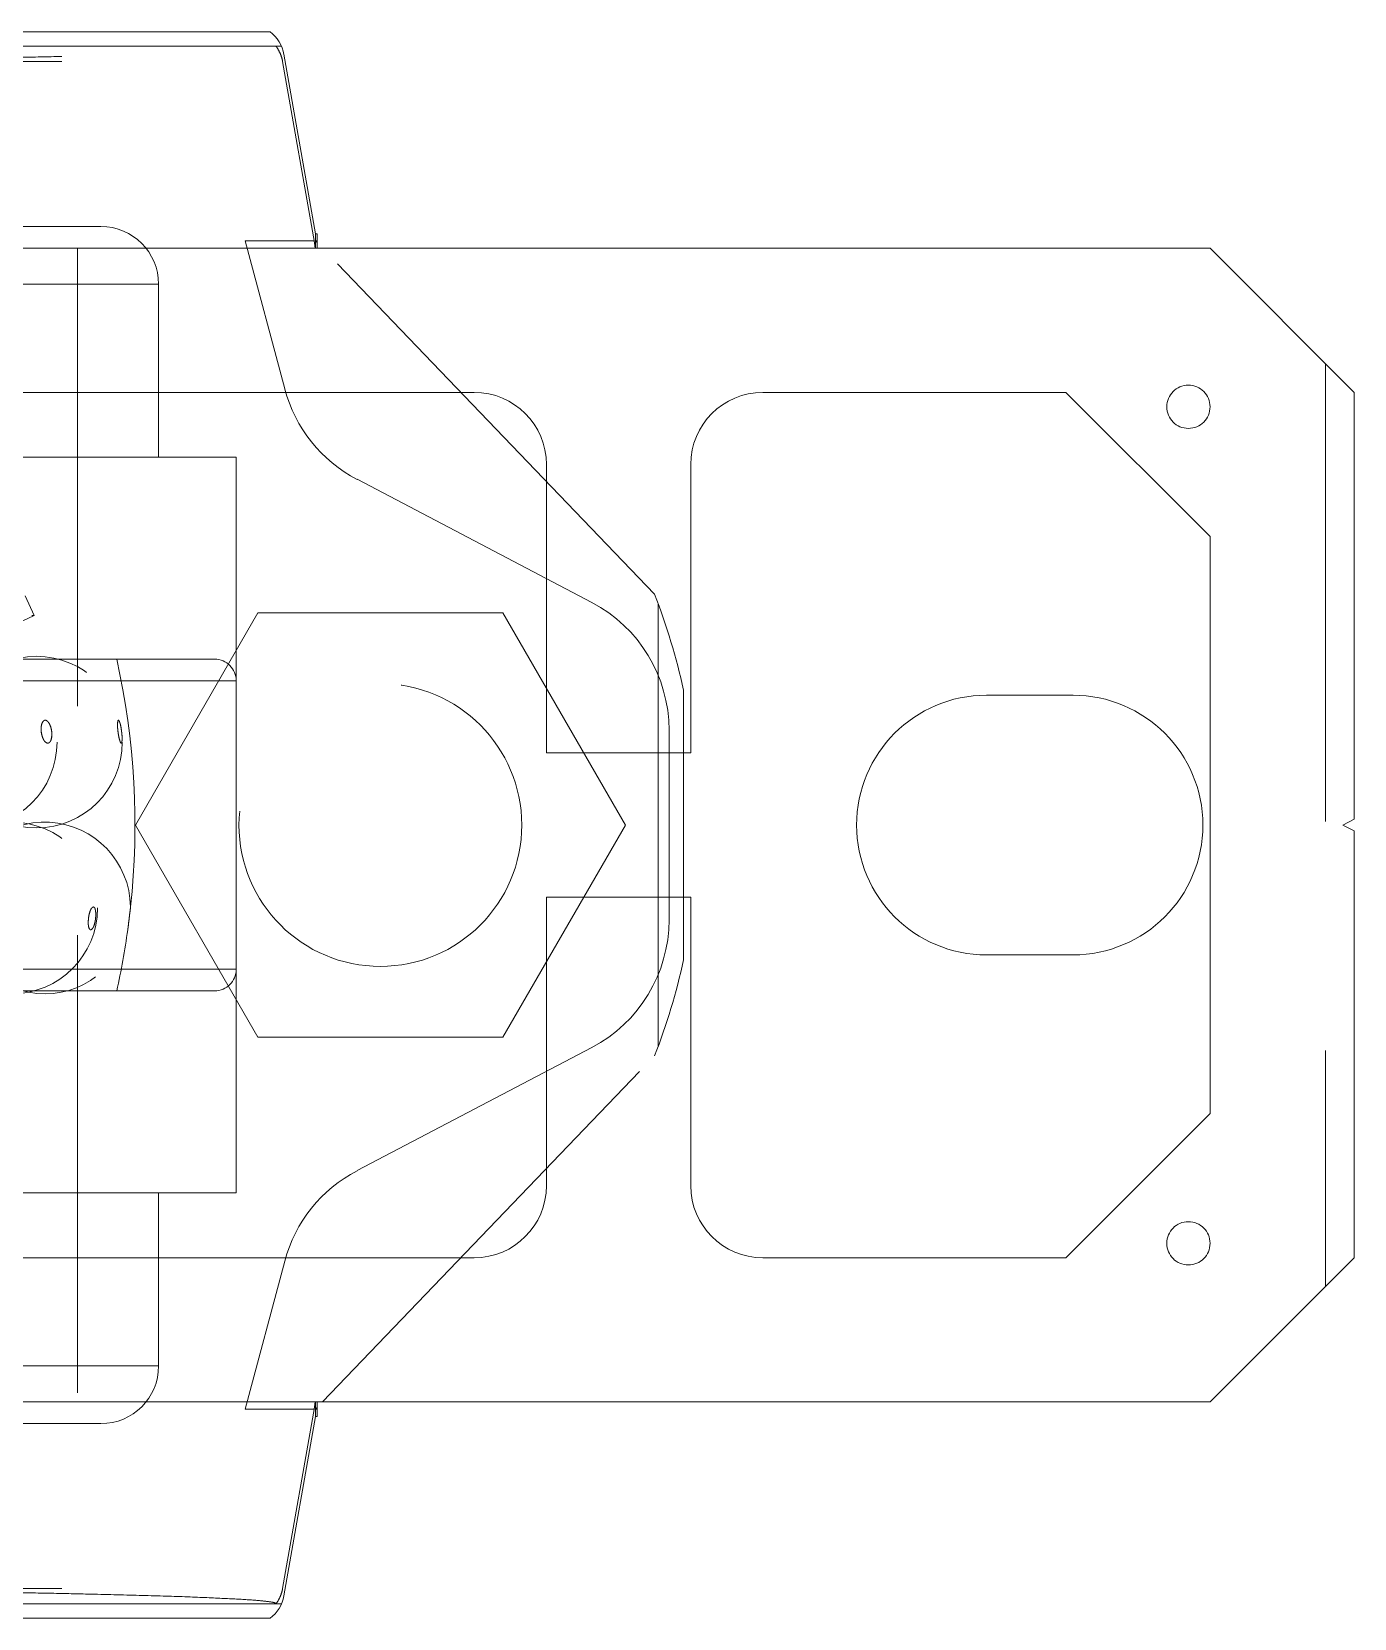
# Model space of a CAD drawing. Header units: millimetres. Extents: x -654804 to -654016, y 0 to 722.
# Drawn here: x -654429.1 to -654337.5, y 611.8 to 721.8 of the extents above; entities that cross this region are included whole.
import ezdxf

# ---------------------------------------------------------------- set-up
doc = ezdxf.new("R2010")
doc.units = ezdxf.units.MM
doc.linetypes.add('HIDDEN', pattern=[9.525, 6.35, -3.175])
doc.layers.add('OCULTO', color=3, linetype='HIDDEN', lineweight=5)
doc.layers.add('Visível (ISO)', color=7, linetype='Continuous', lineweight=9)

msp = doc.modelspace()

# ---------------------------------------------------------------- linework, layer by layer
at = {"layer": 'OCULTO', "ltscale": 5}
for p, q in [((-654412.22, 720.75), (-654436.47, 720.75)), ((-654436.47, 720.75), (-654411.84, 720.75)), ((-654458.8, 719.69), (-654411.76, 719.69)), ((-654409.47, 706.75), (-654411.76, 719.69)), ((-654525.6, 708.25), (-654424.35, 708.25)), ((-654425.98, 706.75), (-654425.98, 626.75)), ((-654411.61, 696.99), (-654414.36, 707.25)), ((-654414.36, 707.25), (-654409.58, 707.25)), ((-654409.58, 707.25), (-654409.49, 706.75)), ((-654409.37, 707.15), (-654409.47, 707.25)), ((-654409.47, 707.25), (-654409.37, 707.25)), ((-654385.97, 682.75), (-654408.99, 706.75)), ((-654529.6, 704.25), (-654420.35, 704.25)), ((-654420.35, 692.25), (-654420.35, 704.25)), ((-654339.47, 698.75), (-654339.47, 634.75)), ((-654444.97, 692.25), (-654414.97, 692.25)), ((-654414.97, 676.75), (-654414.97, 692.25)), ((-654390.33, 682.19), (-654406.59, 690.72)), ((-654429.61, 682.64), (-654428.97, 681.28)), ((-654385.72, 682.09), (-654385.72, 651.42)), ((-654435.47, 678.25), (-654428.97, 681.28)), ((-654429.15, 681.28), (-654428.97, 681.28)), ((-654413.47, 681.46), (-654421.96, 666.75)), ((-654396.49, 681.46), (-654413.47, 681.46)), ((-654388, 666.75), (-654396.49, 681.46)), ((-654444.97, 678.25), (-654416.47, 678.25)), ((-654534.97, 676.75), (-654414.97, 676.75)), ((-654414.97, 656.75), (-654414.97, 676.75)), ((-654414.97, 676.75), (-654414.97, 656.75)), ((-654383.97, 676.1), (-654383.97, 657.4)), ((-654384.97, 660.18), (-654384.97, 673.33)), ((-654421.96, 666.75), (-654413.47, 652.05)), ((-654396.49, 652.05), (-654388, 666.75)), ((-654534.97, 656.75), (-654414.97, 656.75)), ((-654414.97, 641.25), (-654414.97, 656.75)), ((-654533.47, 655.25), (-654416.47, 655.25)), ((-654413.47, 652.05), (-654396.49, 652.05)), ((-654406.59, 642.79), (-654390.33, 651.32)), ((-654408.99, 626.75), (-654385.97, 650.75)), ((-654534.97, 641.25), (-654414.97, 641.25)), ((-654420.35, 629.25), (-654420.35, 641.25)), ((-654414.36, 626.25), (-654411.61, 636.52)), ((-654529.6, 629.25), (-654420.35, 629.25)), ((-654409.58, 626.25), (-654414.36, 626.25)), ((-654411.76, 613.82), (-654409.47, 626.75)), ((-654409.49, 626.75), (-654409.58, 626.25)), ((-654409.47, 626.25), (-654409.37, 626.36)), ((-654409.37, 626.25), (-654409.47, 626.25)), ((-654525.6, 625.25), (-654424.35, 625.25)), ((-654458.8, 613.82), (-654411.76, 613.82)), ((-654436.47, 612.75), (-654412.22, 612.75)), ((-654411.84, 612.75), (-654436.47, 612.75))]:
    msp.add_line(p, q, dxfattribs=at)
for centre, radius in [((-654348.97, 695.75), 1.5), ((-654433.34, 672.5), 5.95), ((-654433.34, 672.5), 5.95), ((-654428.82, 672.5), 5.95), ((-654428.82, 672.5), 5.95), ((-654404.98, 666.75), 9.8), ((-654430.53, 661), 5.95), ((-654348.97, 637.75), 1.5)]:
    msp.add_circle(centre, radius, dxfattribs=at)
for centre, radius, start, end in [((-654424.35, 704.25), 4, 0, 90), ((-654401.95, 699.57), 10, 195, 242.3189), ((-654394.97, 673.33), 10, 0, 62.3189), ((-654427.17, 666.75), 44.2, 12.2112, 21.2235), ((-654474.98, 666.75), 52.99, 353.8454, 12.5349), ((-654416.47, 676.75), 1.5, 0, 90), ((-654428.25, 661), 5.95, 0.6661, 345.304), ((-654394.97, 660.18), 10, 297.6811, 0), ((-654474.98, 666.75), 52.99, 347.4651, 352.1246), ((-654416.47, 656.75), 1.5, 270, 0), ((-654427.17, 666.75), 44.2, 338.7765, 347.7888), ((-654401.95, 633.93), 10, 117.6811, 165), ((-654424.35, 629.25), 4, 270, 0)]:
    msp.add_arc(centre, radius, start, end, dxfattribs=at)
for points, knots in [([(-654458.8, 719.69), (-654457.21, 719.69), (-654455.65, 719.7), (-654451.89, 719.73), (-654449.76, 719.74), (-654446.92, 719.77), (-654446.05, 719.77), (-654444.29, 719.79), (-654443.4, 719.8), (-654441.65, 719.82), (-654440.79, 719.83), (-654439.13, 719.85), (-654438.33, 719.86), (-654436.49, 719.88), (-654435.38, 719.89), (-654433.17, 719.93), (-654432.07, 719.94), (-654429.95, 719.98), (-654428.93, 720), (-654427.01, 720.04), (-654426.1, 720.06), (-654424.04, 720.1), (-654422.83, 720.13), (-654420.56, 720.2), (-654419.49, 720.23), (-654417.56, 720.3), (-654416.71, 720.33), (-654415.24, 720.4), (-654414.62, 720.44), (-654413.72, 720.5), (-654413.36, 720.53), (-654412.78, 720.59), (-654412.56, 720.62), (-654412.27, 720.68), (-654412.2, 720.71), (-654412.21, 720.75), (-654412.22, 720.75), (-654412.22, 720.75)], [336.260014, 336.260014, 336.260014, 336.260014, 340.805017, 340.805017, 347.449602, 347.449602, 350.24119, 350.24119, 353.032778, 353.032778, 355.824366, 355.824366, 358.615955, 358.615955, 362.670524, 362.670524, 366.725093, 366.725093, 370.779662, 370.779662, 374.834231, 374.834231, 380.867474, 380.867474, 386.900716, 386.900716, 392.933959, 392.933959, 398.967202, 398.967202, 403.870868, 403.870868, 408.774534, 408.774534, 413.6782, 413.6782, 414.126786, 414.126786, 414.126786, 414.126786]), ([(-654411.76, 719.69), (-654411.76, 719.71), (-654411.76, 719.72), (-654411.8, 719.91), (-654411.85, 720.07), (-654411.97, 720.35), (-654412.05, 720.5), (-654412.16, 720.68), (-654412.19, 720.72), (-654412.22, 720.75)], [0.412766, 0.412766, 0.412766, 0.412766, 0.462801, 0.462801, 0.925602, 0.925602, 1.388402, 1.388402, 1.513929, 1.513929, 1.513929, 1.513929]), ([(-654428.04, 672.43), (-654428.07, 672.43), (-654428.11, 672.44), (-654428.21, 672.51), (-654428.26, 672.56), (-654428.35, 672.71), (-654428.39, 672.81), (-654428.45, 673.01), (-654428.48, 673.12), (-654428.5, 673.32), (-654428.5, 673.43), (-654428.48, 673.64), (-654428.46, 673.74), (-654428.4, 673.88), (-654428.36, 673.94), (-654428.28, 674.01), (-654428.24, 674.02), (-654428.18, 674.02), (-654428.14, 674.01), (-654428.04, 673.94), (-654427.99, 673.88), (-654427.9, 673.74), (-654427.86, 673.64), (-654427.79, 673.43), (-654427.77, 673.32), (-654427.75, 673.12), (-654427.75, 673.01), (-654427.77, 672.81), (-654427.79, 672.71), (-654427.84, 672.56), (-654427.88, 672.51), (-654427.96, 672.44), (-654428.01, 672.43), (-654428.04, 672.43)], [0, 0, 0, 0, 0.0199596, 0.0199596, 0.0399192, 0.0399192, 0.0598788, 0.0598788, 0.0798384, 0.0798384, 0.099798, 0.099798, 0.1197576, 0.1197576, 0.1397172, 0.1397172, 0.1596768, 0.1596768, 0.1796364, 0.1796364, 0.199596, 0.199596, 0.2195556, 0.2195556, 0.2395152, 0.2395152, 0.2594748, 0.2594748, 0.2794344, 0.2794344, 0.299394, 0.299394, 0.3193536, 0.3193536, 0.3193536, 0.3193536]), ([(-654428.04, 672.43), (-654428.01, 672.43), (-654427.96, 672.44), (-654427.88, 672.51), (-654427.84, 672.56), (-654427.79, 672.71), (-654427.76, 672.81), (-654427.75, 673.01), (-654427.75, 673.12), (-654427.77, 673.32), (-654427.79, 673.43), (-654427.86, 673.64), (-654427.9, 673.74), (-654427.99, 673.88), (-654428.04, 673.94), (-654428.14, 674.01), (-654428.18, 674.02), (-654428.24, 674.02), (-654428.28, 674.01), (-654428.36, 673.94), (-654428.4, 673.88), (-654428.46, 673.74), (-654428.48, 673.64), (-654428.5, 673.43), (-654428.5, 673.32), (-654428.47, 673.12), (-654428.45, 673.01), (-654428.39, 672.81), (-654428.35, 672.71), (-654428.26, 672.56), (-654428.21, 672.51), (-654428.11, 672.44), (-654428.07, 672.43), (-654428.04, 672.43)], [0, 0, 0, 0, 0.0199596, 0.0199596, 0.0399192, 0.0399192, 0.0598788, 0.0598788, 0.0798384, 0.0798384, 0.099798, 0.099798, 0.1197576, 0.1197576, 0.1397172, 0.1397172, 0.1596768, 0.1596768, 0.1796364, 0.1796364, 0.199596, 0.199596, 0.2195556, 0.2195556, 0.2395152, 0.2395152, 0.2594748, 0.2594748, 0.2794344, 0.2794344, 0.299394, 0.299394, 0.3193536, 0.3193536, 0.3193536, 0.3193536]), ([(-654422.94, 672.43), (-654422.93, 672.43), (-654422.92, 672.44), (-654422.9, 672.51), (-654422.89, 672.56), (-654422.88, 672.71), (-654422.88, 672.81), (-654422.89, 673.01), (-654422.9, 673.12), (-654422.93, 673.32), (-654422.94, 673.43), (-654422.98, 673.64), (-654423, 673.74), (-654423.05, 673.88), (-654423.07, 673.94), (-654423.11, 674.01), (-654423.13, 674.02), (-654423.15, 674.02), (-654423.16, 674.01), (-654423.18, 673.94), (-654423.19, 673.88), (-654423.2, 673.74), (-654423.2, 673.64), (-654423.19, 673.43), (-654423.18, 673.32), (-654423.15, 673.12), (-654423.14, 673.01), (-654423.1, 672.81), (-654423.07, 672.71), (-654423.03, 672.56), (-654423.01, 672.51), (-654422.97, 672.44), (-654422.95, 672.43), (-654422.94, 672.43)], [0, 0, 0, 0, 0.0199596, 0.0199596, 0.0399192, 0.0399192, 0.0598788, 0.0598788, 0.0798384, 0.0798384, 0.099798, 0.099798, 0.1197576, 0.1197576, 0.1397172, 0.1397172, 0.1596768, 0.1596768, 0.1796364, 0.1796364, 0.199596, 0.199596, 0.2195556, 0.2195556, 0.2395152, 0.2395152, 0.2594748, 0.2594748, 0.2794344, 0.2794344, 0.299394, 0.299394, 0.3193536, 0.3193536, 0.3193536, 0.3193536]), ([(-654422.94, 672.43), (-654422.95, 672.43), (-654422.97, 672.44), (-654423.01, 672.51), (-654423.03, 672.56), (-654423.07, 672.71), (-654423.1, 672.81), (-654423.14, 673.01), (-654423.15, 673.12), (-654423.18, 673.32), (-654423.19, 673.43), (-654423.2, 673.64), (-654423.2, 673.74), (-654423.19, 673.88), (-654423.18, 673.94), (-654423.16, 674.01), (-654423.15, 674.02), (-654423.13, 674.02), (-654423.11, 674.01), (-654423.07, 673.94), (-654423.05, 673.88), (-654423, 673.74), (-654422.98, 673.64), (-654422.94, 673.43), (-654422.93, 673.32), (-654422.9, 673.12), (-654422.89, 673.01), (-654422.88, 672.81), (-654422.88, 672.71), (-654422.89, 672.56), (-654422.9, 672.51), (-654422.92, 672.44), (-654422.93, 672.43), (-654422.94, 672.43)], [0, 0, 0, 0, 0.0199596, 0.0199596, 0.0399192, 0.0399192, 0.0598788, 0.0598788, 0.0798384, 0.0798384, 0.099798, 0.099798, 0.1197576, 0.1197576, 0.1397172, 0.1397172, 0.1596768, 0.1596768, 0.1796364, 0.1796364, 0.199596, 0.199596, 0.2195556, 0.2195556, 0.2395152, 0.2395152, 0.2594748, 0.2594748, 0.2794344, 0.2794344, 0.299394, 0.299394, 0.3193536, 0.3193536, 0.3193536, 0.3193536]), ([(-654425.06, 659.49), (-654425.04, 659.49), (-654425.01, 659.5), (-654424.94, 659.57), (-654424.9, 659.62), (-654424.83, 659.77), (-654424.8, 659.87), (-654424.75, 660.07), (-654424.73, 660.18), (-654424.71, 660.38), (-654424.7, 660.49), (-654424.71, 660.7), (-654424.72, 660.79), (-654424.75, 660.94), (-654424.77, 661), (-654424.82, 661.06), (-654424.85, 661.07), (-654424.89, 661.07), (-654424.92, 661.06), (-654424.99, 661), (-654425.03, 660.94), (-654425.1, 660.79), (-654425.13, 660.7), (-654425.18, 660.49), (-654425.2, 660.38), (-654425.22, 660.18), (-654425.23, 660.07), (-654425.23, 659.87), (-654425.22, 659.77), (-654425.18, 659.62), (-654425.16, 659.57), (-654425.11, 659.5), (-654425.08, 659.49), (-654425.06, 659.49)], [0, 0, 0, 0, 0.0198918, 0.0198918, 0.0397835, 0.0397835, 0.0596753, 0.0596753, 0.0795671, 0.0795671, 0.0994588, 0.0994588, 0.1193506, 0.1193506, 0.1392423, 0.1392423, 0.1591341, 0.1591341, 0.1790259, 0.1790259, 0.1989176, 0.1989176, 0.2188094, 0.2188094, 0.2387012, 0.2387012, 0.2585929, 0.2585929, 0.2784847, 0.2784847, 0.2983765, 0.2983765, 0.3182682, 0.3182682, 0.3182682, 0.3182682]), ([(-654422.29, 661.07), (-654422.29, 661.07), (-654422.3, 661.06), (-654422.3, 661), (-654422.31, 660.94), (-654422.33, 660.79), (-654422.34, 660.7), (-654422.37, 660.49), (-654422.38, 660.38), (-654422.4, 660.18), (-654422.42, 660.07), (-654422.44, 659.87), (-654422.45, 659.77), (-654422.47, 659.62), (-654422.48, 659.57), (-654422.49, 659.5), (-654422.49, 659.49), (-654422.49, 659.49)], [0.1591341, 0.1591341, 0.1591341, 0.1591341, 0.1790259, 0.1790259, 0.1989176, 0.1989176, 0.2188094, 0.2188094, 0.2387012, 0.2387012, 0.2585929, 0.2585929, 0.2784847, 0.2784847, 0.2983765, 0.2983765, 0.3182682, 0.3182682, 0.3182682, 0.3182682]), ([(-654412.22, 612.75), (-654412.22, 612.76), (-654412.21, 612.76), (-654412.2, 612.79), (-654412.27, 612.82), (-654412.56, 612.89), (-654412.78, 612.92), (-654413.36, 612.98), (-654413.72, 613.01), (-654414.62, 613.07), (-654415.24, 613.1), (-654416.71, 613.17), (-654417.56, 613.21), (-654419.49, 613.28), (-654420.56, 613.31), (-654422.83, 613.37), (-654424.04, 613.4), (-654426.1, 613.45), (-654427.01, 613.47), (-654428.93, 613.51), (-654429.95, 613.53), (-654432.07, 613.56), (-654433.17, 613.58), (-654435.38, 613.61), (-654436.49, 613.63), (-654438.33, 613.65), (-654439.13, 613.66), (-654440.79, 613.68), (-654441.65, 613.69), (-654443.4, 613.71), (-654444.29, 613.72), (-654446.05, 613.73), (-654446.92, 613.74), (-654449.76, 613.77), (-654451.89, 613.78), (-654455.65, 613.8), (-654457.21, 613.81), (-654458.8, 613.82)], [548.487003, 548.487003, 548.487003, 548.487003, 548.935588, 548.935588, 553.839254, 553.839254, 558.74292, 558.74292, 563.646586, 563.646586, 569.679829, 569.679829, 575.713072, 575.713072, 581.746314, 581.746314, 587.779557, 587.779557, 591.834126, 591.834126, 595.888695, 595.888695, 599.943264, 599.943264, 603.997833, 603.997833, 606.789422, 606.789422, 609.58101, 609.58101, 612.372598, 612.372598, 615.164187, 615.164187, 621.808771, 621.808771, 626.353774, 626.353774, 626.353774, 626.353774]), ([(-654412.22, 612.75), (-654412.19, 612.79), (-654412.16, 612.83), (-654412.05, 613), (-654411.97, 613.15), (-654411.85, 613.44), (-654411.8, 613.6), (-654411.76, 613.78), (-654411.76, 613.8), (-654411.76, 613.82)], [13.295697, 13.295697, 13.295697, 13.295697, 13.421224, 13.421224, 13.884025, 13.884025, 14.346826, 14.346826, 14.396861, 14.396861, 14.396861, 14.396861])]:
    msp.add_open_spline(points, degree=3, knots=knots, dxfattribs=at)
at = {"layer": 'Visível (ISO)'}
for p, q in [((-654450.56, 721.75), (-654412.63, 721.75)), ((-654409.47, 707.75), (-654411.67, 720.19)), ((-654409.47, 706.75), (-654409.47, 707.75)), ((-654409.37, 707.75), (-654409.47, 707.75)), ((-654409.37, 707.75), (-654409.37, 706.75)), ((-654474.57, 706.75), (-654347.47, 706.75)), ((-654337.47, 696.75), (-654347.47, 706.75)), ((-654469.97, 696.75), (-654398.47, 696.75)), ((-654378.47, 696.75), (-654357.47, 696.75)), ((-654357.47, 696.75), (-654347.47, 686.75)), ((-654337.47, 696.75), (-654337.47, 667.15)), ((-654393.47, 691.75), (-654393.47, 671.75)), ((-654383.47, 671.75), (-654383.47, 691.75)), ((-654347.47, 686.75), (-654347.47, 646.75)), ((-654356.97, 675.75), (-654362.97, 675.75)), ((-654393.47, 671.75), (-654383.47, 671.75)), ((-654338.27, 666.75), (-654337.47, 667.15)), ((-654337.47, 666.35), (-654338.27, 666.75)), ((-654337.47, 666.35), (-654337.47, 636.75)), ((-654383.47, 661.75), (-654393.47, 661.75)), ((-654393.47, 661.75), (-654393.47, 641.75)), ((-654383.47, 641.75), (-654383.47, 661.75)), ((-654362.97, 657.75), (-654356.97, 657.75)), ((-654347.47, 646.75), (-654357.47, 636.75)), ((-654398.47, 636.75), (-654469.97, 636.75)), ((-654357.47, 636.75), (-654378.47, 636.75)), ((-654347.47, 626.75), (-654337.47, 636.75)), ((-654474.57, 626.75), (-654347.47, 626.75)), ((-654409.47, 625.75), (-654409.47, 626.75)), ((-654409.37, 626.75), (-654409.37, 625.75)), ((-654411.67, 613.32), (-654409.47, 625.75)), ((-654409.47, 625.75), (-654409.37, 625.75)), ((-654450.56, 611.75), (-654412.63, 611.75))]:
    msp.add_line(p, q, dxfattribs=at)
for centre, radius, start, end in [((-654414.13, 719.75), 2.5, 10, 53.1301), ((-654398.47, 691.75), 5, 0, 90), ((-654378.47, 691.75), 5, 90, 180), ((-654362.97, 666.75), 9, 90, 270), ((-654356.97, 666.75), 9, 270, 90), ((-654398.47, 641.75), 5, 270, 0), ((-654378.47, 641.75), 5, 180, 270), ((-654414.13, 613.75), 2.5, 306.8699, 350)]:
    msp.add_arc(centre, radius, start, end, dxfattribs=at)

doc.saveas('drawing.dxf')
